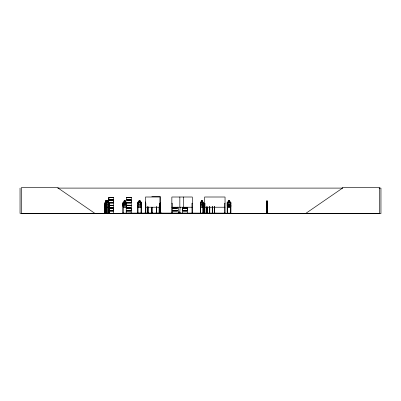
<?xml version="1.0" encoding="UTF-8"?>
<svg xmlns="http://www.w3.org/2000/svg" width="401" height="401" viewBox="0 0 401 401"><rect width="100%" height="100%" fill="white"/><g stroke="black" fill="none" stroke-linecap="round" stroke-linejoin="round"><path stroke-width="0.6" d="M113.598 209.422L113.598 208.244L108.821 208.244M113.598 201.382L113.598 200.209L108.821 200.209M131.257 209.422L131.257 208.244L126.48 208.244M131.257 201.382L131.257 200.209L126.48 200.209M182.55 210.595L182.55 208.244L187.332 208.244L187.327 210.595L182.55 210.595L182.555 209.422M187.327 209.422L187.327 208.244M265.056 213.427L269.096 213.242M266.911 205.818L266.911 207.071L266.876 204.811L266.871 207.071L266.881 200.746L266.911 213.432M267.066 207.071C267.021 200.916 267.126 209.487 267.031 205.823M266.865 202.45L266.871 202.004M267.111 202.004L267.046 213.432M179.031 212.274L179.327 212.274L179.097 212.099M182.54 213.427L187.337 213.337L187.332 211.066L182.55 211.066L182.55 213.332M150.826 213.061L152.716 213.086M108.821 211.066L113.603 211.066L113.603 213.332L103.293 213.407L110.37 213.242M106.435 213.427L106.476 203.217L106.115 203.217L106.125 213.432M108.917 207.071L109.262 202.445L108.907 202.004M109.288 205.823L108.942 207.071L105.232 207.071L105.027 205.823M143.944 213.407L149.418 213.242L143.969 213.227M143.994 213.427L149.428 213.402M179.147 212.35L179.317 212.309M199.122 213.382L216.124 213.432M207.924 213.407L202.179 213.242M107.092 213.407L107.037 206.821M155.272 213.402L157.523 213.402M157.528 213.242L155.277 213.242L161.367 213.242M126.465 206.219L126.215 207.071L123.262 207.071L122.871 205.823L122.871 202.45L123.272 202.004L124.13 202.004M138.972 200.786L140.144 200.786L140.144 202.044L140.776 202.465L140.776 204.811L140.144 205.818L138.972 205.818L138.345 204.811L138.345 202.465L138.972 202.044L138.931 200.746L140.19 200.746L140.19 202.004L141.002 202.004L141.443 202.445L141.443 205.823L140.982 207.031L138.094 207.031M141.443 205.823L141.012 207.071L138.059 207.071L137.673 205.823M230.921 205.818L230.5 207.031L227.608 207.031L227.232 205.818L227.232 202.47L227.608 202.044L230.5 202.044M230.961 205.823L230.53 207.071L227.578 207.071L227.187 205.823M122.771 213.242L122.851 203.217L123.197 203.217L123.237 213.432M171.808 213.382L171.859 197.006L192.3 197.006L192.36 213.222M104.997 213.432L105.062 202.45L105.278 202.004L105.739 202.004M105.107 213.432L105.082 202.47L105.288 202.044L108.917 202.044M123.182 206.801L125.578 202.004M145.748 202.004L145.438 202.45L145.758 202.044M106.195 213.432L106.215 202.45L106.561 202.004M106.235 205.823L106.235 202.45L106.576 202.044M137.713 202.47L138.094 202.044L140.982 202.044L141.403 202.465L141.403 213.432L141.443 213.061M180.044 213.131L179.558 213.427M180.039 213.427L180.134 212.6L179.994 213.131M180.285 213.422L177.969 213.417L178.726 213.432M305.732 213.432L342.544 188.099L342.544 187.352L379.351 187.352L379.351 213.432L20.05 213.432L20.05 188.099M228.49 202.044L227.858 202.465L227.858 204.811L228.49 205.818L229.663 205.818L230.289 204.811L230.289 202.465L229.663 202.044M137.558 213.407L137.608 213.061M108.811 213.337L108.871 203.217L109.232 203.217M57.684 188.099L342.735 188.099M379.07 188.099L380.95 188.099L380.95 213.648L21.343 213.648L21.343 187.618L58.155 187.618L58.155 188.099L94.962 213.432M151.773 196.685L160.626 196.685L160.641 213.116M108.816 197.377L113.608 197.377M126.475 197.377L131.267 197.377M113.598 197.613L108.826 197.613L108.826 199.738L113.603 199.738L113.603 197.472L108.816 197.462L108.821 199.738M126.485 197.613L131.257 197.613M108.786 199.898L113.633 199.898M126.445 199.898L131.292 199.898M108.786 200.044L113.633 200.044M126.445 200.044L131.292 200.044M107.252 202.004L106.38 202.004L106.415 200.746L105.704 200.746L105.724 202.044M200.4 203.217L200.4 213.432L200.335 202.45L200.65 202.004L201.322 202.004L201.297 200.746L202.31 200.746L202.31 202.004L202.951 202.004L203.302 202.445L203.267 213.432M105.724 200.786L106.395 200.786M107.262 200.786L108.24 200.786L108.24 202.044L108.746 202.465L108.746 204.811L108.24 205.818L107.288 205.818L106.781 204.811L106.781 202.465L107.288 202.044L107.252 200.746M124.17 200.786L125.348 200.786L125.348 202.044L125.974 202.465L125.974 204.811L125.348 205.818L124.175 205.818L123.543 204.811L123.543 202.465L124.175 202.044L124.13 200.746L125.388 200.746L125.388 202.004L126.205 202.004M201.327 200.786L202.279 200.786M229.663 200.786L228.485 200.786L228.49 207.071M108.932 202.004L108.245 202.004L108.245 200.746L107.227 200.746L107.227 202.004M138.931 202.004L138.074 202.004L137.673 202.45L137.688 213.432M228.49 202.004L227.588 202.004L227.187 202.45L227.177 213.432M229.663 202.004L230.515 202.004L230.961 202.445L230.916 213.432M123.292 202.044L126.185 202.044L126.601 202.465M200.635 202.044L202.936 202.044L203.302 202.445M228.49 202.465L229.663 202.465M109.142 202.555L113.603 202.555L113.603 200.209M126.48 202.555L131.262 202.555L131.262 200.209M109.112 202.721L113.633 202.721M126.445 202.721L131.292 202.721M109.112 202.866L113.633 202.866M126.445 202.866L131.292 202.866M160.691 202.896L160.52 213.116M109.142 203.031L113.603 203.031L113.603 205.292L109.147 205.232M126.48 203.031L131.262 203.031L131.262 205.292L126.485 205.232L131.267 205.297M126.601 203.217L126.255 203.217L126.215 213.432M137.648 203.217L137.994 203.217L138.034 213.432M141.403 203.217L141.057 203.217L141.017 213.432M171.859 203.217L172.209 203.217L172.169 213.432M192.3 203.217L191.954 203.217L192.024 213.432M200.315 203.217L200.67 203.217L200.7 213.432M204.585 203.217L204.941 203.217L204.901 213.432M225.036 203.217L224.69 203.217L224.65 213.432M227.202 203.217L227.547 203.217L227.588 213.432M230.956 203.217L230.61 203.217L230.57 213.432M266.906 203.217L267.246 203.217L267.241 213.432L267.211 203.217M106.395 204.811L105.759 204.811L105.759 202.465L106.395 202.465L106.395 213.432M228.49 204.811L229.663 204.811M109.137 205.297L113.608 205.297M109.137 205.417L113.608 205.417M126.475 205.417L131.267 205.417M109.137 205.512L113.608 205.497L113.598 207.773L108.821 207.773M126.475 205.497L131.267 205.502L131.257 207.773L126.48 207.773M109.147 205.648L113.598 205.648M126.485 205.648L131.257 205.648M106.395 205.818L105.759 205.818L105.423 204.811L105.739 200.746M200.31 205.823L200.64 207.071L202.961 207.071L203.302 205.823L202.911 207.031L200.635 207.031M105.252 207.031L108.917 207.031M123.292 207.031L126.185 207.031M145.473 207.227L159.929 207.227M171.859 207.227L192.3 207.227M204.595 207.227L225.036 207.227M172.681 207.773L177.463 207.773M182.55 207.773L187.332 207.773M108.786 207.939L113.633 207.939M126.445 207.939L131.292 207.939M172.646 207.939L177.493 207.939M182.515 207.939L187.367 207.939M108.786 208.084L113.633 208.084M126.445 208.084L131.292 208.084M172.646 208.084L177.493 208.084M182.515 208.084L187.367 208.084M172.681 208.244L177.463 208.244M108.821 210.595L113.603 210.595L113.603 208.244M126.48 210.595L131.262 210.595L131.262 208.244M172.681 210.595L177.463 210.595M108.786 210.756L113.633 210.756M126.445 210.756L131.292 210.756M172.646 210.756L177.493 210.756M182.515 210.756L187.367 210.756M108.786 210.901L113.633 210.901M126.445 210.901L131.292 210.901M172.646 210.901L177.493 210.901M182.515 210.901L187.367 210.901M126.48 211.066L131.262 211.066L131.262 213.332L126.475 213.332M172.681 211.066L177.463 211.066M178.214 212.6L178.375 213.131M152.009 212.741L151.753 213.116M160.455 212.741L160.706 213.116M159.733 212.921L161.638 213.061M105.232 213.061L104.867 213.061L104.892 213.432L104.902 203.217L105.197 203.217L105.222 213.432M106.08 213.061L106.506 213.061L106.551 213.432M107.067 213.061L106.706 213.061L106.716 213.432M108.836 213.061L109.262 213.061L109.262 213.432M122.811 213.061L123.237 213.061M126.215 213.061L126.706 213.407M227.161 213.061L227.588 213.061M230.57 213.061L231.061 213.407M267.282 213.061L266.871 213.061L266.871 213.432M123.237 213.167L126.215 213.167M138.034 213.167L141.017 213.167M225.111 213.227L225.036 197.006L204.595 197.006L204.585 213.432L204.555 213.061M227.588 213.167L230.57 213.167M113.598 213.267L103.308 213.382M126.485 213.267L131.257 213.267M172.686 213.267L177.458 213.267M182.555 213.267L187.327 213.267M216.139 213.242L208.615 213.432L216.144 213.402M177.463 213.332L172.666 213.427M202.199 213.407L207.944 213.382M178.219 213.422L178.154 213.131M130.937 213.407L130.881 213.061M204.675 213.407L204.721 203.217M106.395 202.044L106.731 202.465M106.816 202.004L107.072 202.465M106.215 205.823L106.551 207.071M105.082 205.818L105.268 207.071M267.076 205.818L267.081 207.071M267.116 202.445L267.076 213.432M230.65 213.061L230.65 213.432M229.663 207.071L229.703 200.746L228.445 200.746L228.445 202.004M227.507 213.061L227.507 213.432M227.242 213.061L227.242 213.432M225.457 213.432L225.457 213.116L128.455 213.116L128.455 213.432M224.996 213.061L224.996 213.432M224.73 213.061L224.71 213.432M214.62 206.821L214.615 213.432M214.515 206.821L214.515 213.432M214.475 213.061L214.46 213.432M214.415 206.821L214.39 213.432M214.304 206.821L214.284 213.432M212.585 213.061L212.6 213.432L212.575 206.821M212.47 206.821L212.495 213.432M212.37 206.821L212.345 213.432M212.259 206.821L212.269 213.432M212.239 213.061L212.239 213.432M209.838 213.061L209.838 213.432M209.808 206.821L209.788 213.432M209.728 206.821L209.683 213.432M209.583 213.061L209.593 213.432M209.538 206.821L209.507 213.432M209.452 206.821L209.422 213.432M207.162 213.061L207.162 213.432M207.127 206.821L207.076 213.432M207.046 206.821L206.991 213.432M206.911 213.061L206.911 213.432L206.856 206.821M206.776 206.821L206.741 213.432M204.981 213.061L204.981 213.432M204.741 213.061L204.801 213.432M203.382 213.432L203.352 203.217L202.996 203.217L203.046 213.432L203.076 203.217M203.227 213.061L203.212 213.432M202.966 213.061L202.966 213.432M202.284 200.746L202.254 202.044L202.746 202.465L202.746 204.811L202.254 205.818L201.327 205.818L200.836 204.811L200.836 202.465L201.327 202.044L201.322 200.746M200.585 203.217L200.62 213.432M200.545 213.061L200.53 213.432M200.284 213.061L200.284 213.432M192.259 213.061L192.259 213.432M191.914 213.061L191.914 213.432M183.352 197.006L183.352 207.227M179.838 197.006L179.838 207.227M179.478 213.131L179.478 212.014L178.891 212.014L178.891 213.131M178.229 212.6L178.164 213.267M172.245 213.061L172.245 213.432M172.144 213.116L172.144 213.432M171.899 213.061L171.899 213.432M160.54 202.896L160.585 213.116M160.049 213.061L160.049 213.432M159.954 213.432L160.019 203.217L159.683 203.217L159.653 213.432M159.884 213.432L159.929 197.006L145.473 197.006L145.478 213.432L145.568 203.217M159.834 213.061L159.819 213.432M159.773 203.217L159.748 213.432M159.563 213.061L159.563 213.432M159.453 206.821L159.453 213.432M159.408 213.061L159.397 213.432L159.307 213.061M159.252 206.821L159.222 213.432M159.172 206.821L159.142 213.432M156.806 213.061L156.806 213.432M156.696 206.821L156.731 213.432M156.656 213.061L156.641 213.432M156.55 213.061L156.54 213.432M156.495 206.821L156.465 213.432L156.42 206.821M151.989 207.202L152.009 213.116M151.924 207.202L151.894 213.116M151.773 207.202L151.839 213.116M148.059 206.821L148.064 213.432M147.964 206.821L147.989 213.432M147.904 213.061L147.919 213.432M147.814 206.821L147.784 213.432M147.718 206.821L147.693 213.432M146.46 213.116L146.46 213.432M145.844 213.061L145.914 213.432M145.814 213.432L145.814 203.217L145.327 203.217L145.327 213.432M145.723 203.217L145.693 213.432M145.663 203.217L145.598 213.432M145.337 213.061L145.393 213.432M141.097 213.061L141.097 213.432M137.959 213.061L137.959 213.432M130.801 213.061L130.841 213.432M130.536 213.061L130.495 213.432M130.455 213.432L130.455 213.167L127.478 213.167L127.478 213.432M129.002 213.116L129.002 213.432M128.731 213.116L128.731 213.432M127.398 213.061L127.398 213.432M127.132 213.061L127.132 213.432M127.052 213.061L127.052 213.432M126.641 213.061L126.631 213.432M126.295 213.061L126.295 213.432M123.157 213.061L123.157 213.432M122.891 213.061L122.891 213.432M109.232 202.465L109.182 213.432M109.152 203.217L109.107 213.432M109.007 213.061L108.997 213.432M108.952 203.217L108.917 213.432M106.922 206.821L106.922 213.432M106.846 206.821L106.826 213.432M106.736 206.821L106.736 213.432M106.38 200.746L106.355 202.044M106.24 213.061L106.25 213.432M180.455 207.111A1.278 1.278 0 0 1 180.084 208.019L179.818 212.941L178.54 212.941L178.275 208.019A1.278 1.278 0 0 1 177.904 207.111M267.046 202.044L267.041 202.465L267.101 200.746L267.061 202.044M131.267 197.472L126.475 197.462L126.485 199.738L131.262 199.738L131.262 197.472M106.28 200.996L105.874 200.996L105.874 201.417L106.28 201.417L106.28 200.996M108.069 200.996L107.458 200.996L107.458 201.417L108.069 201.417L108.069 200.996M125.137 200.996L124.38 200.996L124.38 201.417L125.137 201.417L125.137 200.996M139.934 200.996L139.182 200.996L139.182 201.417L139.934 201.417L139.934 200.996M202.089 200.996L201.492 200.996L201.492 201.417L202.089 201.417L202.089 200.996M229.452 200.996L228.695 200.996L228.695 201.417L229.452 201.417L229.452 200.996M108.24 202.465L107.288 202.465L107.288 204.811L108.24 204.811L108.24 202.465M125.348 202.465L124.175 202.465L124.175 204.811L125.348 204.811L125.348 202.465M140.144 202.465L138.972 202.465L138.972 204.811L140.144 204.811L140.144 202.465M202.254 202.465L201.327 202.465L201.327 204.811L202.254 204.811L202.254 202.465M145.468 205.823L145.708 207.071L145.468 205.818"/></g></svg>
